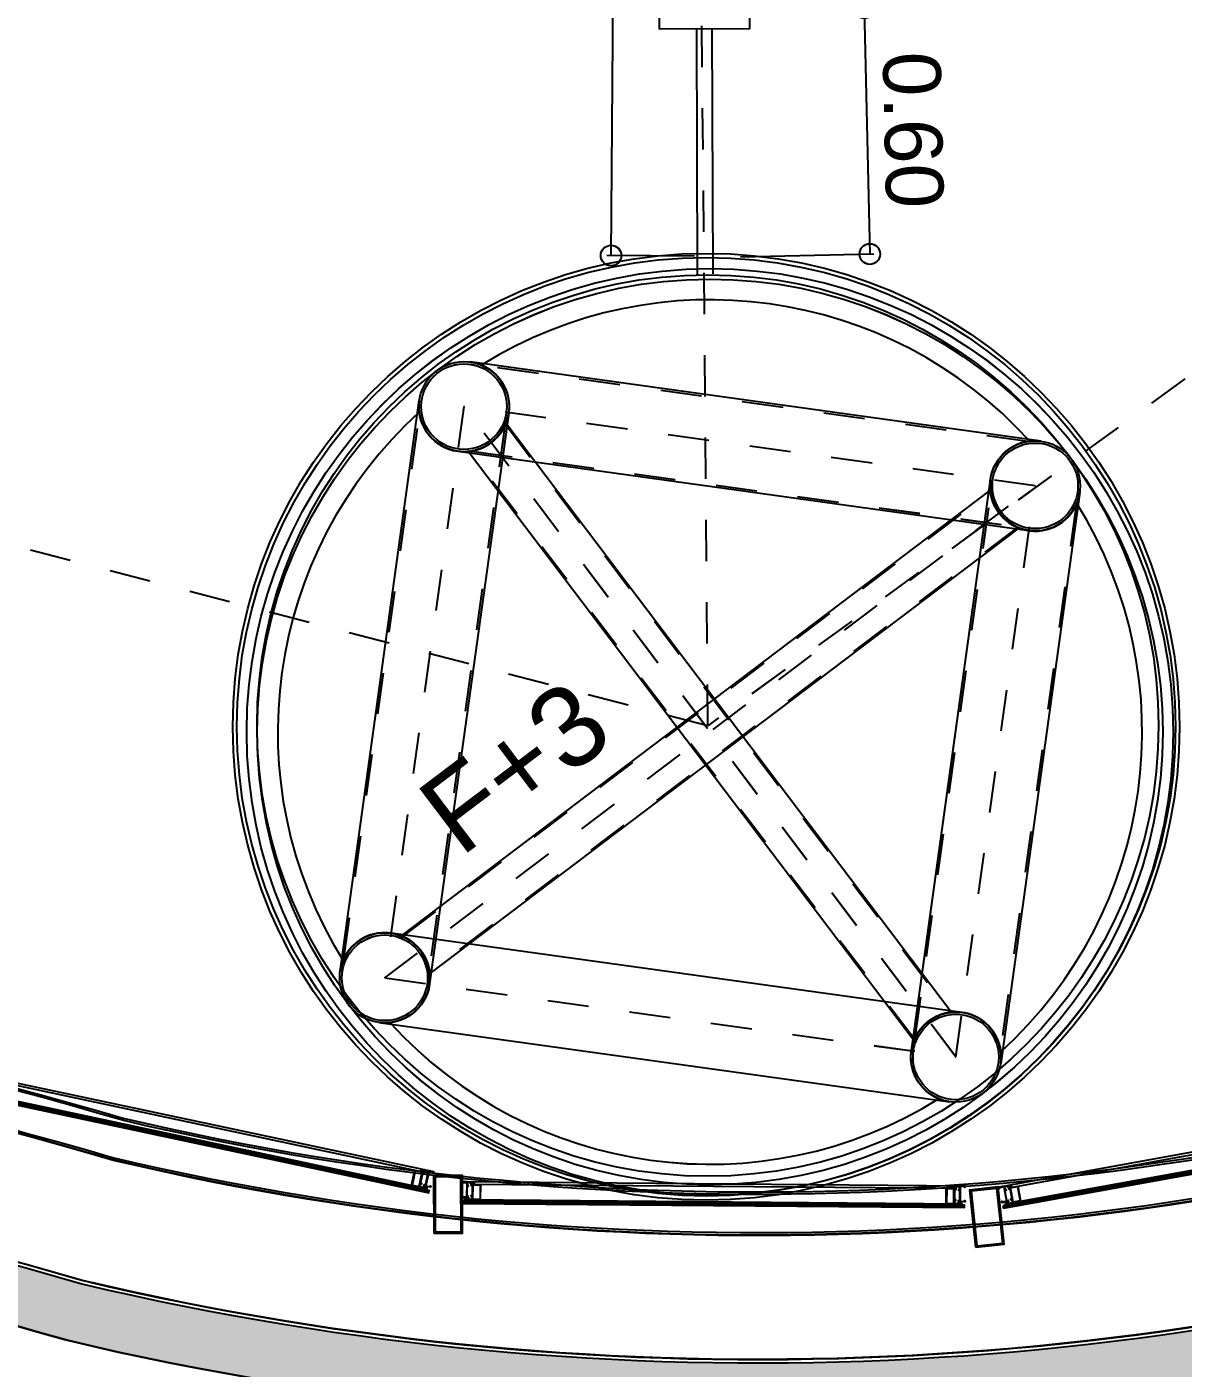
# Model space of a CAD drawing. Header units: millimetres. Extents: x 836200 to 838100, y 1173100 to 1174502.
# Drawn here: x 837877.056 to 837879.865, y 1173311.835 to 1173315.094 of the extents above; entities that cross this region are included whole.
import ezdxf

# ---------------------------------------------------------------- set-up
doc = ezdxf.new("R2010")
doc.units = ezdxf.units.MM
for name, pattern in [('CENTERX2', [101.6, 63.5, -12.7, 12.7, -12.7]), ('HIDDENX2', [19.05, 12.7, -6.35]), ('OLD-ANT-PLANTAS PROPUESTAS$0$KCIG-XR-ESTRUCTURA$0$ACAD_ISO10W100', [18, 12, -3, 0, -3])]:
    doc.linetypes.add(name, pattern=pattern)
for name, color, linetype in [('1MURO', 5, 'Continuous'), ('A-ELIPSES ESPACIOS', 5, 'Continuous'), ('INT-MUEBLES', 251, 'Continuous'), ('INT-VIDRIO', 1, 'Continuous'), ('INT_COTAS 100', 2, 'Continuous'), ('INT_REVESTIMIENTO', 1, 'Continuous'), ('KCIG-AP-DW-XR-VENTANERIA$0$A-A PERFIL ESTRUCTURAL VENTANERIA', 1, 'Continuous'), ('KCIG-AP-DW-XR-VENTANERIA$0$A-Linea-1', 1, 'Continuous'), ('OLD-ANT-PLANTAS PROPUESTAS$0$A-BORDE DE LOSA PERFIL IPE', 2, 'Continuous'), ('OLD-ANT-PLANTAS PROPUESTAS$0$A-EJES', 251, 'OLD-ANT-PLANTAS PROPUESTAS$0$KCIG-XR-ESTRUCTURA$0$ACAD_ISO10W100'), ('OLD-ANT-PLANTAS PROPUESTAS$0$A-ESTRUCTURA', 5, 'Continuous'), ('OLD-ANT-PLANTAS PROPUESTAS$0$A-FONDO_253', 253, 'Continuous'), ('OLD-ANT-PLANTAS PROPUESTAS$0$A-Linea-1', 1, 'Continuous'), ('OLD-ANT-PLANTAS PROPUESTAS$0$KCIG-XR-ESTRUCTURA$0$A-TEXTO', 3, 'Continuous'), ('SIM-EJES', 8, 'CENTERX2'), ('SIM-OCULTOS', 8, 'HIDDENX2'), ('SIM-TUBO 4x4mm', 122, 'Continuous'), ('SIM-TUBO 8x5.5', 212, 'Continuous')]:
    doc.layers.add(name, color=color, linetype=linetype)
doc.styles.add('ARIAL', font='arial.ttf')
doc.styles.add('OLD-ANT-PLANTAS PROPUESTAS$0$KCIG-XR-ESTRUCTURA$0$2-75', font='arial.ttf', dxfattribs={"height": 0.195})
doc.dimstyles.new('Cotas100', dxfattribs={"dimtxt": 0.14, "dimasz": 0.1, "dimexe": 0.01, "dimexo": 0.01, "dimgap": 0.04, "dimtad": 1, "dimzin": 1, "dimdsep": 46, "dimtxsty": 'ARIAL', "dimblk": 'SMALL', "dimcen": 0.3, "dimclrd": 2, "dimclre": 2, "dimclrt": 1, "dimazin": 2, "dimtfac": 1, "dimtofl": 0, "dimtmove": 0, "dimatfit": 3, "dimldrblk": 'OBLIQUE', "dimfxl": 1, "dimtolj": 1, "dimlwd": -1, "dimlwe": -1, "dimarcsym": 0})
pattern_1 = [(360, (-849.822, 1688.314), (9e-16, 6.985), [5.08, -1.905]), (90, (-849.822, 1688.314), (-6.985, 9e-16), [5.08, -1.905])]
pattern_2 = [(360, (-849.747, 1687.621), (9e-16, 6.985), [5.08, -1.905]), (90, (-849.747, 1687.621), (-6.985, 9e-16), [5.08, -1.905])]

# ---------------------------------------------------------------- blocks, each defined once
blk = doc.blocks.new('piso 3')
at = {"layer": 'INT-VIDRIO', "color": 1}
for points in [[(675.2979, 232.8461), (675.7743, 232.4884)], [(675.3207, 232.8765), (675.797, 232.5189)]]:
    blk.add_lwpolyline(points, dxfattribs=at)
at = {"layer": 'INT_REVESTIMIENTO'}
blk.add_lwpolyline([(673.8936, 233.7881), (675.2439, 232.7742), (675.376, 232.9502), (674.0257, 233.964)], close=True, dxfattribs=at)
blk = doc.blocks.new('_Small')
at = {"color": 0, "linetype": 'ByBlock', "lineweight": -2}
blk.add_circle((0, 0), 0.25, dxfattribs=at)
blk = doc.blocks.new('*D802')
at = {"layer": 'Defpoints', "color": 0, "transparency": 16777216}
for p in [(836293.7758, 1173527.6006), (836294.1134, 1173527.0102), (836293.7894, 1173527.0029)]:
    blk.add_point(p, dxfattribs=at)
at = {"layer": 'INT_COTAS 100', "color": 2, "transparency": 16777216}
for p, q in [((836293.7858, 1173527.6008), (836294.1098, 1173527.6082)), ((836294.0998, 1173527.6079), (836294.1134, 1173527.0102)), ((836293.7994, 1173527.0031), (836294.1234, 1173527.0104))]:
    blk.add_line(p, q, dxfattribs=at)
at = {"layer": 'INT_COTAS 100', "color": 2, "transparency": 16777216, "xscale": 0.1, "yscale": 0.1, "zscale": 0.1}
for p, rotation in [((836294.0998, 1173527.6079), 91.29935154885966), ((836294.1134, 1173527.0102), 271.2993515488596)]:
    blk.add_blockref('_Small', p, dxfattribs=dict(at, rotation=rotation))
at = {"layer": 'INT_COTAS 100', "color": 1, "transparency": 16777216, "insert": (836294.2181, 1173527.3116), "char_height": 0.14, "attachment_point": 5, "rotation": 271.2994, "style": 'ARIAL'}
blk.add_mtext('\\A1;0.60', dxfattribs=at)
blk = doc.blocks.new('_Oblique')
at = {"color": 0, "linetype": 'ByBlock', "lineweight": -2}
blk.add_line((-0.5, -0.5), (0.5, 0.5), dxfattribs=at)
blk = doc.blocks.new('*D805')
at = {"layer": 'Defpoints', "color": 0, "transparency": 16777216}
for p in [(836293.5075, 1173529.7886), (836293.7204, 1173529.7868, 0), (836293.6977, 1173527.0048)]:
    blk.add_point(p, dxfattribs=at)
at = {"layer": 'INT_COTAS 100', "color": 2, "transparency": 16777216}
for p, q in [((836293.4848, 1173527.0065), (836293.5075, 1173529.7886)), ((836293.7104, 1173529.7869), (836293.4975, 1173529.7887)), ((836293.6877, 1173527.0049), (836293.4748, 1173527.0066))]:
    blk.add_line(p, q, dxfattribs=at)
at = {"layer": 'INT_COTAS 100', "color": 2, "transparency": 16777216, "xscale": 0.1, "yscale": 0.1, "zscale": 0.1}
for p, rotation in [((836293.5075, 1173529.7886), 89.53356937830408), ((836293.4848, 1173527.0065), 269.5335693783041)]:
    blk.add_blockref('_Small', p, dxfattribs=dict(at, rotation=rotation))
at = {"layer": 'INT_COTAS 100', "color": 1, "transparency": 16777216, "insert": (836293.3847, 1173528.3985), "char_height": 0.14, "attachment_point": 5, "rotation": 89.5336, "style": 'ARIAL'}
blk.add_mtext('\\A1;2.78', dxfattribs=at)
blk = doc.blocks.new('KCIG-AP-DW-XR-VENTANERIA$0$A-VENT MOD VIDRIO 011')
h = blk.add_hatch()
h.set_pattern_fill('ANGLE', color=255, angle=-37.1016)
h.set_pattern_definition(pattern_1)
edge = h.paths.add_edge_path()
edge.add_line((0.0122, -0.01), (0.0119, -0.0103))
edge.add_line((0.0119, -0.0103), (0.0119, -0.0277))
edge.add_line((0.0119, -0.0277), (0.0122, -0.028))
edge.add_line((0.0122, -0.028), (0.0119, -0.0283))
edge.add_line((0.0119, -0.0283), (0.0119, -0.0369))
edge.add_line((0.0119, -0.0369), (0.001, -0.0369))
edge.add_line((0.001, -0.0369), (0.001, -0.035))
edge.add_line((0.001, -0.035), (0, -0.0357))
edge.add_line((0, -0.0357), (0, -0.0375))
edge.add_arc((0.0005, -0.0375), 0.0005, 180, 270)
edge.add_line((0.0005, -0.038), (0.015, -0.038))
edge.add_arc((0.015, -0.037), 0.001, 270, 360)
edge.add_line((0.016, -0.037), (0.016, -0.0347))
edge.add_line((0.016, -0.0347), (0.015, -0.0353))
edge.add_line((0.015, -0.0353), (0.015, -0.037))
edge.add_line((0.015, -0.037), (0.013, -0.037))
edge.add_line((0.013, -0.037), (0.013, -0.0085))
edge.add_line((0.013, -0.0085), (0.0148, -0.0085))
edge.add_line((0.0148, -0.0085), (0.0148, -0.0103))
edge.add_arc((0.0152, -0.0103), 0.0004, 180, 270)
edge.add_line((0.0152, -0.0107), (0.0154, -0.0107))
edge.add_arc((0.0154, -0.0103), 0.0004, 270, 360)
edge.add_line((0.0158, -0.0103), (0.0158, -0.0085))
edge.add_arc((0.0148, -0.0085), 0.001, 360, 450)
edge.add_line((0.0148, -0.0075), (0.013, -0.0075))
edge.add_line((0.013, -0.0075), (0.013, -0.0011))
edge.add_line((0.013, -0.0011), (0.0225, -0.0011))
edge.add_line((0.0225, -0.0011), (0.0225, -0.0025))
edge.add_arc((0.0235, -0.0025), 0.001, 180, 270)
edge.add_line((0.0235, -0.0035), (0.0251, -0.0035))
edge.add_line((0.0251, -0.0035), (0.0251, -0.0025))
edge.add_line((0.0251, -0.0025), (0.0235, -0.0025))
edge.add_line((0.0235, -0.0025), (0.0235, -0.0011))
edge.add_line((0.0235, -0.0011), (0.0298, -0.0011))
edge.add_line((0.0298, -0.0011), (0.0298, -0.0025))
edge.add_line((0.0298, -0.0025), (0.0281, -0.0025))
edge.add_line((0.0281, -0.0025), (0.0281, -0.0035))
edge.add_line((0.0281, -0.0035), (0.0298, -0.0035))
edge.add_arc((0.0298, -0.0025), 0.001, 270, 360)
edge.add_line((0.0308, -0.0025), (0.0308, -0.001))
edge.add_arc((0.0298, -0.001), 0.001, 0, 90)
edge.add_line((0.0298, 0), (0.0133, 0))
edge.add_line((0.0133, 0), (0.013, -0.0003))
edge.add_line((0.013, -0.0003), (0.0127, 0))
edge.add_line((0.0127, 0), (0.0005, 0))
edge.add_arc((0.0005, -0.0005), 0.0005, 90, 180)
edge.add_line((0, -0.0005), (0, -0.0023))
edge.add_line((0, -0.0023), (0.001, -0.003))
edge.add_line((0.001, -0.003), (0.001, -0.0011))
edge.add_line((0.001, -0.0011), (0.0119, -0.0011))
edge.add_line((0.0119, -0.0011), (0.0119, -0.0097))
edge.add_line((0.0119, -0.0097), (0.0122, -0.01))
h = blk.add_hatch()
h.set_pattern_fill('ANGLE', color=255, angle=-37.1016)
h.set_pattern_definition(pattern_1)
edge = h.paths.add_edge_path()
edge.add_line((1.2106, -0.01), (1.2109, -0.0103))
edge.add_line((1.2109, -0.0103), (1.2109, -0.0277))
edge.add_line((1.2109, -0.0277), (1.2106, -0.028))
edge.add_line((1.2106, -0.028), (1.2109, -0.0283))
edge.add_line((1.2109, -0.0283), (1.2109, -0.0369))
edge.add_line((1.2109, -0.0369), (1.2218, -0.0369))
edge.add_line((1.2218, -0.0369), (1.2218, -0.035))
edge.add_line((1.2218, -0.035), (1.2229, -0.0357))
edge.add_line((1.2229, -0.0357), (1.2229, -0.0375))
edge.add_arc((1.2224, -0.0375), 0.0005, 270, 360, ccw=False)
edge.add_line((1.2224, -0.038), (1.2079, -0.038))
edge.add_arc((1.2079, -0.037), 0.001, 180, 270, ccw=False)
edge.add_line((1.2069, -0.037), (1.2069, -0.0347))
edge.add_line((1.2069, -0.0347), (1.2079, -0.0353))
edge.add_line((1.2079, -0.0353), (1.2079, -0.037))
edge.add_line((1.2079, -0.037), (1.2099, -0.037))
edge.add_line((1.2099, -0.037), (1.2099, -0.0085))
edge.add_line((1.2099, -0.0085), (1.2081, -0.0085))
edge.add_line((1.2081, -0.0085), (1.2081, -0.0103))
edge.add_arc((1.2077, -0.0103), 0.0004, -90, 0, ccw=False)
edge.add_line((1.2077, -0.0107), (1.2075, -0.0107))
edge.add_arc((1.2075, -0.0103), 0.0004, 180, 270, ccw=False)
edge.add_line((1.2071, -0.0103), (1.2071, -0.0085))
edge.add_arc((1.2081, -0.0085), 0.001, 90, 180, ccw=False)
edge.add_line((1.2081, -0.0075), (1.2099, -0.0075))
edge.add_line((1.2099, -0.0075), (1.2099, -0.0011))
edge.add_line((1.2099, -0.0011), (1.2004, -0.0011))
edge.add_line((1.2004, -0.0011), (1.2004, -0.0025))
edge.add_arc((1.1994, -0.0025), 0.001, 270, 360, ccw=False)
edge.add_line((1.1994, -0.0035), (1.1977, -0.0035))
edge.add_line((1.1977, -0.0035), (1.1977, -0.0025))
edge.add_line((1.1977, -0.0025), (1.1994, -0.0025))
edge.add_line((1.1994, -0.0025), (1.1994, -0.0011))
edge.add_line((1.1994, -0.0011), (1.1931, -0.0011))
edge.add_line((1.1931, -0.0011), (1.1931, -0.0025))
edge.add_line((1.1931, -0.0025), (1.1947, -0.0025))
edge.add_line((1.1947, -0.0025), (1.1947, -0.0035))
edge.add_line((1.1947, -0.0035), (1.1931, -0.0035))
edge.add_arc((1.1931, -0.0025), 0.001, 180, 270, ccw=False)
edge.add_line((1.1921, -0.0025), (1.1921, -0.001))
edge.add_arc((1.1931, -0.001), 0.001, 90, 180, ccw=False)
edge.add_line((1.1931, 0), (1.2096, 0))
edge.add_line((1.2096, 0), (1.2099, -0.0003))
edge.add_line((1.2099, -0.0003), (1.2102, 0))
edge.add_line((1.2102, 0), (1.2224, 0))
edge.add_arc((1.2224, -0.0005), 0.0005, 0, 90, ccw=False)
edge.add_line((1.2229, -0.0005), (1.2229, -0.0023))
edge.add_line((1.2229, -0.0023), (1.2218, -0.003))
edge.add_line((1.2218, -0.003), (1.2218, -0.0011))
edge.add_line((1.2218, -0.0011), (1.2109, -0.0011))
edge.add_line((1.2109, -0.0011), (1.2109, -0.0097))
edge.add_line((1.2109, -0.0097), (1.2106, -0.01))
h = blk.add_hatch()
h.set_pattern_fill('ANGLE', color=255, angle=-37.1016)
h.set_pattern_definition(pattern_1)
h.paths.add_polyline_path([(0.008, -0.0434), (0.027, -0.0434), (0.027, -0.0461), (0.008, -0.0461)])
edge = h.paths.add_edge_path()
edge.add_line((0.0145, -0.0414), (0.0145, -0.0421))
edge.add_line((0.0145, -0.0421), (0.0105, -0.0421))
edge.add_line((0.0105, -0.0421), (0.0105, -0.0414))
edge.add_line((0.0105, -0.0414), (0.0108, -0.0414))
edge.add_arc((0.0106, -0.0406), 0.000773, 288.4465, 410.8489)
edge.add_arc((0.0074, -0.0437), 0.00517, 44.735, 81.8415)
edge.add_arc((0.0082, -0.0383), 0.000248, 90, 256.2569, ccw=False)
edge.add_arc((0.0089, -0.0439), 0.00591, 51.8359, 96.6051, ccw=False)
edge.add_arc((0.0162, -0.0439), 0.00591, 83.3948, 128.1641, ccw=False)
edge.add_arc((0.0168, -0.0383), 0.000248, -76.2568, 90, ccw=False)
edge.add_arc((0.0176, -0.0437), 0.00519, 98.2241, 135.1993)
edge.add_arc((0.0144, -0.0406), 0.000769, 128.6335, 252.0712)
edge.add_line((0.0142, -0.0414), (0.0145, -0.0414))
edge.add_line((0.0145, -0.0414), (0.0142, -0.0414))
edge.add_line((0.0142, -0.0414), (0.0145, -0.0414))
edge = h.paths.add_edge_path()
edge.add_line((0.0246, -0.0018), (0.0246, -0.0011))
edge.add_line((0.0246, -0.0011), (0.0287, -0.0011))
edge.add_line((0.0287, -0.0011), (0.0287, -0.0018))
edge.add_line((0.0287, -0.0018), (0.0283, -0.0018))
edge.add_arc((0.0286, -0.0025), 0.000773, 108.4465, 230.8489)
edge.add_arc((0.0318, 0.0005), 0.00517, 224.735, 261.8415)
edge.add_arc((0.031, -0.0048), 0.000248, -90, 76.2568, ccw=False)
edge.add_arc((0.0303, 0.0008), 0.00591, 231.8359, 276.6052, ccw=False)
edge.add_arc((0.023, 0.0008), 0.00591, 263.3948, 308.1641, ccw=False)
edge.add_arc((0.0223, -0.0048), 0.000248, 103.7432, 270, ccw=False)
edge.add_arc((0.0215, 0.0005), 0.00519, 278.2241, 315.1993)
edge.add_arc((0.0247, -0.0025), 0.000769, 308.6335, 432.0712)
edge.add_line((0.025, -0.0018), (0.0246, -0.0018))
edge.add_line((0.0246, -0.0018), (0.025, -0.0018))
edge.add_line((0.025, -0.0018), (0.0246, -0.0018))
h = blk.add_hatch()
h.set_pattern_fill('ANGLE', color=255, angle=-37.1016)
h.set_pattern_definition(pattern_1)
edge = h.paths.add_edge_path()
edge.add_line((1.1998, -0.0054), (1.1998, -0.0087))
edge.add_line((1.1998, -0.0087), (1.1984, -0.0078))
edge.add_line((1.1984, -0.0078), (1.1984, -0.0067))
edge.add_line((1.1984, -0.0067), (1.1968, -0.0067))
edge.add_line((1.1968, -0.0067), (1.1968, -0.0349))
edge.add_line((1.1968, -0.0349), (1.1986, -0.0349))
edge.add_line((1.1986, -0.0349), (1.1986, -0.0331))
edge.add_arc((1.199, -0.0331), 0.0004, 90, 180, ccw=False)
edge.add_line((1.199, -0.0327), (1.1994, -0.0327))
edge.add_arc((1.1994, -0.0331), 0.0004, 0, 90, ccw=False)
edge.add_line((1.1998, -0.0331), (1.1998, -0.0354))
edge.add_arc((1.199, -0.0354), 0.0008, 270, 360, ccw=False)
edge.add_line((1.199, -0.0362), (1.1968, -0.0362))
edge.add_line((1.1968, -0.0362), (1.1968, -0.0421))
edge.add_line((1.1968, -0.0421), (1.2059, -0.0421))
edge.add_line((1.2059, -0.0421), (1.2071, -0.0402))
edge.add_line((1.2071, -0.0402), (1.2085, -0.0402))
edge.add_line((1.2085, -0.0402), (1.2073, -0.0421))
edge.add_line((1.2073, -0.0421), (1.2134, -0.0421))
edge.add_line((1.2134, -0.0421), (1.2121, -0.0402))
edge.add_line((1.2121, -0.0402), (1.2136, -0.0402))
edge.add_line((1.2136, -0.0402), (1.2148, -0.0421))
edge.add_line((1.2148, -0.0421), (1.2148, -0.0434))
edge.add_line((1.2148, -0.0434), (0.008, -0.0434))
edge.add_line((0.008, -0.0434), (0.008, -0.0421))
edge.add_line((0.008, -0.0421), (0.0093, -0.0402))
edge.add_line((0.0093, -0.0402), (0.0107, -0.0402))
edge.add_line((0.0107, -0.0402), (0.0095, -0.0421))
edge.add_line((0.0095, -0.0421), (0.0156, -0.0421))
edge.add_line((0.0156, -0.0421), (0.0143, -0.0402))
edge.add_line((0.0143, -0.0402), (0.0157, -0.0402))
edge.add_line((0.0157, -0.0402), (0.017, -0.0421))
edge.add_line((0.017, -0.0421), (0.026, -0.0421))
edge.add_line((0.026, -0.0421), (0.026, -0.0362))
edge.add_line((0.026, -0.0362), (0.0238, -0.0362))
edge.add_arc((0.0238, -0.0354), 0.0008, 180, 270, ccw=False)
edge.add_line((0.023, -0.0354), (0.023, -0.0331))
edge.add_arc((0.0234, -0.0331), 0.0004, 90, 180, ccw=False)
edge.add_line((0.0234, -0.0327), (0.0238, -0.0327))
edge.add_arc((0.0238, -0.0331), 0.0004, 0, 90, ccw=False)
edge.add_line((0.0242, -0.0331), (0.0242, -0.0349))
edge.add_line((0.0242, -0.0349), (0.026, -0.0349))
edge.add_line((0.026, -0.0349), (0.026, -0.0067))
edge.add_line((0.026, -0.0067), (0.0244, -0.0067))
edge.add_line((0.0244, -0.0067), (0.0244, -0.0078))
edge.add_line((0.0244, -0.0078), (0.023, -0.0087))
edge.add_line((0.023, -0.0087), (0.023, -0.0054))
edge.add_line((0.023, -0.0054), (1.1998, -0.0054))
h = blk.add_hatch()
h.set_pattern_fill('ANGLE', color=255, angle=-37.1016)
h.set_pattern_definition(pattern_1)
h.paths.add_polyline_path([(1.2148, -0.0434), (1.1958, -0.0434), (1.1958, -0.0461), (1.2148, -0.0461)])
edge = h.paths.add_edge_path()
edge.add_line((1.2083, -0.0414), (1.2083, -0.0421))
edge.add_line((1.2083, -0.0421), (1.2124, -0.0421))
edge.add_line((1.2124, -0.0421), (1.2124, -0.0414))
edge.add_line((1.2124, -0.0414), (1.212, -0.0414))
edge.add_arc((1.2123, -0.0406), 0.000773, 129.1511, 251.5535, ccw=False)
edge.add_arc((1.2155, -0.0437), 0.00517, 98.1585, 135.265, ccw=False)
edge.add_arc((1.2147, -0.0383), 0.000248, 283.7431, 449.9999)
edge.add_arc((1.214, -0.0439), 0.00591, 83.3948, 128.1641)
edge.add_arc((1.2067, -0.0439), 0.00591, 51.8359, 96.6051)
edge.add_arc((1.206, -0.0383), 0.000248, 90, 256.2569)
edge.add_arc((1.2052, -0.0437), 0.00519, 44.8007, 81.7759, ccw=False)
edge.add_arc((1.2084, -0.0406), 0.000769, -72.0712, 51.3666, ccw=False)
edge.add_line((1.2087, -0.0414), (1.2083, -0.0414))
edge.add_line((1.2083, -0.0414), (1.2087, -0.0414))
edge.add_line((1.2087, -0.0414), (1.2083, -0.0414))
edge = h.paths.add_edge_path()
edge.add_line((1.1982, -0.0018), (1.1982, -0.0011))
edge.add_line((1.1982, -0.0011), (1.1942, -0.0011))
edge.add_line((1.1942, -0.0011), (1.1942, -0.0018))
edge.add_line((1.1942, -0.0018), (1.1945, -0.0018))
edge.add_arc((1.1943, -0.0025), 0.000773, -50.8489, 71.5536, ccw=False)
edge.add_arc((1.1911, 0.0005), 0.00517, 278.1585, 315.265, ccw=False)
edge.add_arc((1.1919, -0.0048), 0.000248, 103.7432, 270)
edge.add_arc((1.1926, 0.0008), 0.00591, 263.3949, 308.1641)
edge.add_arc((1.1999, 0.0008), 0.00591, 231.8359, 276.6051)
edge.add_arc((1.2005, -0.0048), 0.000248, 270, 436.2568)
edge.add_arc((1.2013, 0.0005), 0.00519, 224.8007, 261.7759, ccw=False)
edge.add_arc((1.1981, -0.0025), 0.000769, 107.9288, 231.3666, ccw=False)
edge.add_line((1.1979, -0.0018), (1.1982, -0.0018))
edge.add_line((1.1982, -0.0018), (1.1979, -0.0018))
edge.add_line((1.1979, -0.0018), (1.1982, -0.0018))
h = blk.add_hatch()
h.set_pattern_fill('ANSI31', color=251, scale=0.001, angle=-37.1016)
h.set_pattern_definition([(45, (-849.8819873, 1687.5950843), (-0.0022450640303, 0.0022450640303), [])])
h.paths.add_polyline_path([(0.0014, -0.0461), (0.0014, -0.0521), (1.2214, -0.0521), (1.2214, -0.0461)])
at = {"color": 2}
for points in [[(0.0122, -0.01), (0.0119, -0.0103), (0.0119, -0.0277), (0.0122, -0.028), (0.0119, -0.0283), (0.0119, -0.0369), (0.001, -0.0369), (0.001, -0.035), (0, -0.0357), (0, -0.0375, 0.414214), (0.0005, -0.038), (0.015, -0.038, 0.414214), (0.016, -0.037), (0.016, -0.0347), (0.015, -0.0353), (0.015, -0.037), (0.013, -0.037), (0.013, -0.0085), (0.0148, -0.0085), (0.0148, -0.0103, 0.414214), (0.0152, -0.0107), (0.0154, -0.0107, 0.414214), (0.0158, -0.0103), (0.0158, -0.0085, 0.414214), (0.0148, -0.0075), (0.013, -0.0075), (0.013, -0.0011), (0.0225, -0.0011), (0.0225, -0.0025, 0.414214), (0.0235, -0.0035), (0.0251, -0.0035), (0.0251, -0.0025), (0.0235, -0.0025), (0.0235, -0.0011), (0.0298, -0.0011), (0.0298, -0.0025), (0.0281, -0.0025), (0.0281, -0.0035), (0.0298, -0.0035, 0.414214), (0.0308, -0.0025), (0.0308, -0.001, 0.414214), (0.0298, 0), (0.0133, 0), (0.013, -0.0003), (0.0127, 0), (0.0005, 0, 0.414214), (0, -0.0005), (0, -0.0023), (0.001, -0.003), (0.001, -0.0011), (0.0119, -0.0011), (0.0119, -0.0097)], [(1.2106, -0.01), (1.2109, -0.0103), (1.2109, -0.0277), (1.2106, -0.028), (1.2109, -0.0283), (1.2109, -0.0369), (1.2218, -0.0369), (1.2218, -0.035), (1.2229, -0.0357), (1.2229, -0.0375, -0.414214), (1.2224, -0.038), (1.2079, -0.038, -0.414214), (1.2069, -0.037), (1.2069, -0.0347), (1.2079, -0.0353), (1.2079, -0.037), (1.2099, -0.037), (1.2099, -0.0085), (1.2081, -0.0085), (1.2081, -0.0103, -0.414214), (1.2077, -0.0107), (1.2075, -0.0107, -0.414214), (1.2071, -0.0103), (1.2071, -0.0085, -0.414214), (1.2081, -0.0075), (1.2099, -0.0075), (1.2099, -0.0011), (1.2004, -0.0011), (1.2004, -0.0025, -0.414214), (1.1994, -0.0035), (1.1977, -0.0035), (1.1977, -0.0025), (1.1994, -0.0025), (1.1994, -0.0011), (1.1931, -0.0011), (1.1931, -0.0025), (1.1947, -0.0025), (1.1947, -0.0035), (1.1931, -0.0035, -0.414214), (1.1921, -0.0025), (1.1921, -0.001, -0.414214), (1.1931, 0), (1.2096, 0), (1.2099, -0.0003), (1.2102, 0), (1.2224, 0, -0.414214), (1.2229, -0.0005), (1.2229, -0.0023), (1.2218, -0.003), (1.2218, -0.0011), (1.2109, -0.0011), (1.2109, -0.0097)]]:
    blk.add_lwpolyline(points, format="xyb", close=True, dxfattribs=at)
blk.add_lwpolyline([(1.1998, -0.0054), (1.1998, -0.0087), (1.1984, -0.0078), (1.1984, -0.0067), (1.1968, -0.0067), (1.1968, -0.0349), (1.1986, -0.0349), (1.1986, -0.0331, -0.414213), (1.199, -0.0327), (1.1994, -0.0327, -0.414214), (1.1998, -0.0331), (1.1998, -0.0354, -0.414214), (1.199, -0.0362), (1.1968, -0.0362), (1.1968, -0.0421), (1.2059, -0.0421), (1.2071, -0.0402), (1.2085, -0.0402), (1.2073, -0.0421), (1.2134, -0.0421), (1.2121, -0.0402), (1.2136, -0.0402), (1.2148, -0.0421), (1.2148, -0.0434), (0.008, -0.0434), (0.008, -0.0421), (0.0093, -0.0402), (0.0107, -0.0402), (0.0095, -0.0421), (0.0156, -0.0421), (0.0143, -0.0402), (0.0157, -0.0402), (0.017, -0.0421), (0.026, -0.0421), (0.026, -0.0362), (0.0238, -0.0362, -0.414214), (0.023, -0.0354), (0.023, -0.0331, -0.414214), (0.0234, -0.0327), (0.0238, -0.0327, -0.414213), (0.0242, -0.0331), (0.0242, -0.0349), (0.026, -0.0349), (0.026, -0.0067), (0.0244, -0.0067), (0.0244, -0.0078), (0.023, -0.0087), (0.023, -0.0054), (1.1998, -0.0054)], format="xyb", dxfattribs=at)
at = {"color": 253}
for points in [[(0.0246, -0.0018), (0.0246, -0.0011), (0.0287, -0.0011), (0.0287, -0.0018), (0.0283, -0.0018, 0.591413), (0.0281, -0.0031, 0.163337), (0.031, -0.0046, -0.886725), (0.031, -0.0051, -0.197866), (0.0267, -0.0039, -0.197866), (0.0223, -0.0051, -0.886725), (0.0223, -0.0046, 0.162749), (0.0252, -0.0031, 0.597526), (0.025, -0.0018), (0.0246, -0.0018), (0.025, -0.0018)], [(1.1982, -0.0018), (1.1982, -0.0011), (1.1942, -0.0011), (1.1942, -0.0018), (1.1945, -0.0018, -0.591413), (1.1948, -0.0031, -0.163337), (1.1918, -0.0046, 0.886725), (1.1919, -0.0051, 0.197866), (1.1962, -0.0039, 0.197866), (1.2005, -0.0051, 0.886725), (1.2006, -0.0046, -0.162749), (1.1977, -0.0031, -0.597526), (1.1979, -0.0018), (1.1982, -0.0018), (1.1979, -0.0018)], [(0.0145, -0.0414), (0.0145, -0.0421), (0.0105, -0.0421), (0.0105, -0.0414), (0.0108, -0.0414, 0.591413), (0.0111, -0.04, 0.163337), (0.0081, -0.0386, -0.886725), (0.0082, -0.0381, -0.197866), (0.0125, -0.0393, -0.197866), (0.0168, -0.0381, -0.886725), (0.0169, -0.0386, 0.162749), (0.014, -0.04, 0.597526), (0.0142, -0.0414), (0.0145, -0.0414), (0.0142, -0.0414)], [(1.2083, -0.0414), (1.2083, -0.0421), (1.2124, -0.0421), (1.2124, -0.0414), (1.212, -0.0414, -0.591413), (1.2118, -0.04, -0.163337), (1.2147, -0.0386, 0.886725), (1.2147, -0.0381, 0.197866), (1.2103, -0.0393, 0.197866), (1.206, -0.0381, 0.886725), (1.206, -0.0386, -0.162749), (1.2089, -0.04, -0.597526), (1.2087, -0.0414), (1.2083, -0.0414), (1.2087, -0.0414)]]:
    blk.add_lwpolyline(points, format="xyb", close=True, dxfattribs=at)
at = {"color": 2}
for points in [[(0.0447, -0.0421), (0.0273, -0.0421), (0.0273, -0.0067), (0.0447, -0.0067)], [(1.1781, -0.0421), (1.1955, -0.0421), (1.1955, -0.0067), (1.1781, -0.0067)]]:
    blk.add_lwpolyline(points, close=True, dxfattribs=at)
for points in [[(0.046, -0.0434), (0.046, -0.0054)], [(1.1768, -0.0434), (1.1768, -0.0054)]]:
    blk.add_lwpolyline(points, dxfattribs=at)
at = {"color": 253}
for points in [[(0.008, -0.0434), (0.027, -0.0434), (0.027, -0.0461), (0.008, -0.0461)], [(1.2148, -0.0434), (1.1958, -0.0434), (1.1958, -0.0461), (1.2148, -0.0461)]]:
    blk.add_lwpolyline(points, close=True, dxfattribs=at)
at = {"layer": 'KCIG-AP-DW-XR-VENTANERIA$0$A-Linea-1'}
blk.add_line((1.2229, 0), (0, 0), dxfattribs=at)
blk.add_lwpolyline([(0.0014, -0.0461), (0.0014, -0.0521), (1.2214, -0.0521), (1.2214, -0.0461)], close=True, dxfattribs=at)
blk = doc.blocks.new('KCIG-AP-DW-XR-VENTANERIA$0$A-VENT PERFIL EST')
h = blk.add_hatch()
h.set_pattern_fill('ANGLE', color=255, angle=-37.1016)
h.set_pattern_definition(pattern_2)
h.paths.add_polyline_path([(-0.035, 0.14), (0.035, 0.14), (0.035, 0), (-0.035, 0)])
h = blk.add_hatch()
h.set_pattern_fill('ANGLE', color=251, angle=-37.1016)
h.set_pattern_definition(pattern_2)
h.paths.add_polyline_path([(-0.0315, 0.1365), (0.0315, 0.1365), (0.0315, 0.0035), (-0.0315, 0.0035)], flags=16)
h.paths.add_polyline_path([(-0.035, 0.14), (0.035, 0.14), (0.035, 0), (-0.035, 0)])
at = {"layer": 'KCIG-AP-DW-XR-VENTANERIA$0$A-A PERFIL ESTRUCTURAL VENTANERIA'}
for points in [[(-0.035, 0.14), (0.035, 0.14), (0.035, 0), (-0.035, 0)], [(-0.0315, 0.1365), (0.0315, 0.1365), (0.0315, 0.0035), (-0.0315, 0.0035)]]:
    blk.add_lwpolyline(points, close=True, dxfattribs=at)
blk = doc.blocks.new('KCIG-AP-DW-XR-VENTANERIA')
at = {"extrusion": (8.1595e-06, -2.14525e-06, 1), "rotation": 347.9778261063563}
blk.add_blockref('KCIG-AP-DW-XR-VENTANERIA$0$A-VENT MOD VIDRIO 011', (838764.1859, 1172139.294, 4.3294), dxfattribs=at)
at = {"extrusion": (6.30797e-07, -4.68577e-07, 1), "rotation": 10.26776956606198}
blk.add_blockref('KCIG-AP-DW-XR-VENTANERIA$0$A-VENT MOD VIDRIO 011', (838766.755, 1172139.0021, -0.0201), dxfattribs=at)
at = {"extrusion": (-6.52546e-07, -5.67163e-07, 1), "rotation": 359.5154049439873}
blk.add_blockref('KCIG-AP-DW-XR-VENTANERIA$0$A-VENT MOD VIDRIO 011', (838765.4501, 1172139.015, -1.2121), dxfattribs=at)
at = {"layer": 'KCIG-AP-DW-XR-VENTANERIA$0$A-A PERFIL ESTRUCTURAL VENTANERIA', "extrusion": (-8.65047e-06, 5.41442e-07, -1), "zscale": -1, "rotation": 179.7497189244111}
blk.add_blockref('KCIG-AP-DW-XR-VENTANERIA$0$A-VENT PERFIL EST', (-838765.4164, 1172139.0306, -6.6211), dxfattribs=at)
at = {"layer": 'KCIG-AP-DW-XR-VENTANERIA$0$A-A PERFIL ESTRUCTURAL VENTANERIA', "extrusion": (-8.98254e-06, -1.61123e-07, -1), "zscale": -1, "rotation": 173.9879720595409}
blk.add_blockref('KCIG-AP-DW-XR-VENTANERIA$0$A-VENT PERFIL EST', (-838766.7183, 1172138.999, -7.7231), dxfattribs=at)
blk = doc.blocks.new('COL_ESTRUC')
at = {"layer": 'SIM-EJES'}
for p, q in [((0, -990.3), (0, 990.6)), ((-990.7, -0.1), (990.5, 0.1))]:
    blk.add_line(p, q, dxfattribs=at)
blk.add_lwpolyline([(-990.7, -0.1), (0, -990.3), (990.5, 0.1), (0, 990.6)], close=True, dxfattribs=at)
at = {"layer": 'SIM-OCULTOS'}
for points in [[(-1041.2, 97.2), (-97.1, 1041.4, 0.732076), (50.8, 893.5), (-893.4, -50.7, 0.73236)], [(1041.2, 97.2), (97.1, 1041.4, -0.732076), (-50.8, 893.5), (893.4, -50.7, -0.73236)], [(54.2, 895.7), (54.2, -895.1, 0.253182), (-54.2, -895.1), (-54.2, 895.7, 0.258641)], [(896.1, -54.5), (-894.7, -54.5, 0.253182), (-894.7, 53.8), (896.1, 53.8, 0.258641)], [(1041.2, -97.5), (97.1, -1041.6, 0.732076), (-50.8, -893.8), (893.4, 50.4, 0.73236)]]:
    blk.add_lwpolyline(points, format="xyb", close=True, dxfattribs=at)
at = {"layer": 'SIM-TUBO 4x4mm'}
for points in [[(57.2, 897.5), (57.2, -896.9, 0.272886), (-57.2, -896.9), (-57.2, 897.5, 0.277576)], [(897.8, -57.5), (-896.5, -57.5, 0.272886), (-896.5, 56.8), (897.8, 56.8, 0.277576)]]:
    blk.add_lwpolyline(points, format="xyb", close=True, dxfattribs=at)
at = {"layer": 'SIM-TUBO 8x5.5'}
for points in [[(-1067.9, 77.6), (-77.5, 1068, 1), (77.5, 913.1), (-913, -77.3, 1)], [(1067.9, 77.6), (77.5, 1068, -1), (-77.5, 913.1), (913, -77.3, -1)], [(-1067.9, -77.9), (-77.5, -1068.3, -1), (77.5, -913.4), (-913, 77.1, -1)], [(1067.9, -77.9), (77.5, -1068.3, 1), (-77.5, -913.4), (913, 77.1, 1)]]:
    blk.add_lwpolyline(points, format="xyb", close=True, dxfattribs=at)
for centre, radius in [((0, 990.6), 109.5), ((0, 990.6), 104), ((-990.5, 0.1), 109.5), ((-990.5, 0.1), 104), ((990.5, 0.1), 109.5), ((990.5, 0.1), 104), ((0, -990.3), 109.5), ((0, -990.3), 104)]:
    blk.add_circle(centre, radius, dxfattribs=at)
blk = doc.blocks.new('OLD-ANT-PLANTAS PROPUESTAS$0$EST CUB')
at = {"layer": '1MURO'}
for radius in [1.1254, 1.1]:
    blk.add_circle((2052.6087, -1947.77), radius, dxfattribs=at)
for start, end in [(95.1688, 174.8216), (5.1874, 84.8158), (185.1784, 264.8312), (275.1842, 354.8126)]:
    blk.add_arc((2052.6086, -1947.7702), 1.05, start, end, dxfattribs=at)
at = {"layer": 'OLD-ANT-PLANTAS PROPUESTAS$0$A-EJES', "ltscale": 0.001}
for points in [[(2052.6135, -1947.7549), (2045.023, -1938.1668)], [(2052.6135, -1947.7549), (2059.2315, -1938.8523)], [(2059.23, -1938.8543), (2062.0444, -1947.9332), (2052.6135, -1947.7549)]]:
    blk.add_lwpolyline(points, dxfattribs=at)
at = {"xscale": 0.001000002783963958, "yscale": 0.001000002783963958, "zscale": 0.001000002783963958}
blk.add_blockref('COL_ESTRUC', (2052.6088, -1947.7699), dxfattribs=at)
at = {"layer": 'OLD-ANT-PLANTAS PROPUESTAS$0$KCIG-XR-ESTRUCTURA$0$A-TEXTO', "ltscale": 0.1, "insert": (2051.9404, -1947.4538), "char_height": 0.195, "width": 4.471554, "attachment_point": 1, "rotation": 360, "style": 'OLD-ANT-PLANTAS PROPUESTAS$0$KCIG-XR-ESTRUCTURA$0$2-75'}
blk.add_mtext('F+3', dxfattribs=at)
blk = doc.blocks.new('cotas nivel 3')
at = {"layer": 'INT_COTAS 100'}
dim = blk.add_aligned_dim(p1=(836293.6977, 1173527.0048), p2=(836293.7204, 1173529.7868, 0), distance=0.2129, dimstyle='Cotas100', override={"dimtmove": 1}, dxfattribs=at)
dim.commit()
dim.dimension.update_dxf_attribs({"geometry": '*D805', "text_midpoint": (836293.3847, 1173528.3985)})
dim = blk.add_linear_dim(base=(836294.1134, 1173527.0102), p1=(836293.7758, 1173527.6006), p2=(836293.7894, 1173527.0029), angle=271.2994, dimstyle='Cotas100', override={"dimtmove": 1}, dxfattribs=at)
dim.commit()
dim.dimension.update_dxf_attribs({"geometry": '*D802', "text_midpoint": (836294.1066, 1173527.3091), "dimtype": 129})

msp = doc.modelspace()

# ---------------------------------------------------------------- hatches: boundary and pattern name
at = {"layer": 'OLD-ANT-PLANTAS PROPUESTAS$0$A-FONDO_253'}
h = msp.add_hatch(color=256, dxfattribs=at)
h.dxf.hatch_style = 1
edge = h.paths.add_edge_path(flags=16)
edge.add_arc((837874.2897, 1173292.5351), 20.4194, 105.86267, 165.77179, ccw=False)
edge.add_arc((837872.6985, 1173296.5665), 16.1123, 73.81493, 104.33815, ccw=False)
edge.add_arc((837878.8314, 1173318.9683), 7.1199, 256.66849, 445.63976)
edge.add_arc((837881.8446, 1173340.7756), 14.9143, 208.63667, 260.45975, ccw=False)
edge.add_line((837868.7547, 1173333.6279), (837868.0888, 1173334.765))
edge.add_arc((837865.9815, 1173333.3128), 2.5592, 34.5694, 85.6559)
edge.add_arc((837865.5923, 1173321.9311), 13.9458, 87.60424, 188.24951)
edge.add_arc((837840.8036, 1173317.2307), 11.3141, 9.237, 13.80337, ccw=False)
edge.add_arc((837840.9158, 1173316.8891), 11.2637, -31.29137, 11.04387, ccw=False)
edge.add_arc((837835.0397, 1173321.7263), 18.8285, 289.60043, 325.41575, ccw=False)
edge.add_arc((837843.8233, 1173295.5862), 8.7574, 106.36478, 188.92622)
edge.add_arc((837841.5155, 1173295.3428), 6.4409, 189.97285, 207.57469)
edge.add_arc((837842.3472, 1173295.9977), 7.4838, 209.07161, 264.02813)
edge.add_arc((837843.056, 1173309.2746), 20.7734, 265.89403, 274.82198)
edge.add_arc((837842.7827, 1173301.1029), 12.6899, 279.15706, 322.6766)
edge.add_arc((837846.8103, 1173297.9117), 7.5528, 323.40253, 343.54709)
edge.add_arc((837839.5939, 1173300.0751), 15.0865, 343.42967, 348.40746)
edge.add_arc((837874.4688, 1173292.4307), 20.6188, 165.61295, 167.07257, ccw=False)
edge = h.paths.add_edge_path()
edge.add_arc((837874.2897, 1173292.5351), 20.2777, 105.868, 165.77235, ccw=False)
edge.add_arc((837872.6985, 1173296.5665), 15.9706, 73.80236, 104.33139, ccw=False)
edge.add_arc((837878.8314, 1173318.9683), 7.2616, 256.64044, 445.58881)
edge.add_arc((837881.8446, 1173340.7756), 14.7726, 208.55885, 260.43507, ccw=False)
edge.add_line((837868.8695, 1173333.7134), (837868.17, 1173334.8932))
edge.add_arc((837866.0249, 1173333.4134), 2.606, 34.6001, 86.5478)
edge.add_arc((837865.5983, 1173321.9333), 14.0935, 87.62704, 188.29167)
edge.add_arc((837840.8036, 1173317.2307), 11.1724, 9.22554, 13.82715, ccw=False)
edge.add_arc((837840.9158, 1173316.8891), 11.1219, -31.27041, 11.05538, ccw=False)
edge.add_arc((837835.0397, 1173321.7263), 18.6868, 289.61263, 325.40325, ccw=False)
edge.add_arc((837843.8233, 1173295.5862), 8.8991, 106.3907, 188.93455)
edge.add_arc((837841.5155, 1173295.3428), 6.5826, 189.96157, 207.59082)
edge.add_arc((837842.3472, 1173295.9977), 7.6255, 209.05772, 264.04552)
edge.add_arc((837843.056, 1173309.2746), 20.9151, 265.88773, 274.83666)
edge.add_arc((837842.7827, 1173301.1029), 12.8316, 279.13309, 322.6806)
edge.add_arc((837846.8103, 1173297.9117), 7.6945, 323.39583, 343.54601)
edge.add_arc((837839.5939, 1173300.0751), 15.2282, 343.43022, 348.40122)
edge.add_arc((837874.4688, 1173292.4307), 20.4771, 165.6124, 167.06797, ccw=False)
h = msp.add_hatch(color=256, dxfattribs=at)
h.dxf.hatch_style = 1
edge = h.paths.add_edge_path(flags=16)
edge.add_arc((837874.2897, 1173292.5351), 20.4194, 105.86267, 165.77179, ccw=False)
edge.add_arc((837872.6985, 1173296.5665), 16.1123, 73.81493, 104.33815, ccw=False)
edge.add_arc((837878.8314, 1173318.9683), 7.1199, 256.66849, 445.63976)
edge.add_arc((837881.8446, 1173340.7756), 14.9143, 208.63667, 260.45975, ccw=False)
edge.add_line((837868.7547, 1173333.6279), (837868.0888, 1173334.765))
edge.add_arc((837865.9815, 1173333.3128), 2.5592, 34.5694, 85.6559)
edge.add_arc((837865.5923, 1173321.9311), 13.9458, 87.60424, 188.24951)
edge.add_arc((837840.8036, 1173317.2307), 11.3141, 9.237, 13.80337, ccw=False)
edge.add_arc((837840.9158, 1173316.8891), 11.2637, -31.29137, 11.04387, ccw=False)
edge.add_arc((837835.0397, 1173321.7263), 18.8285, 289.60043, 325.41575, ccw=False)
edge.add_arc((837843.8233, 1173295.5862), 8.7574, 106.36478, 188.92622)
edge.add_arc((837841.5155, 1173295.3428), 6.4409, 189.97285, 207.57469)
edge.add_arc((837842.3472, 1173295.9977), 7.4838, 209.07161, 264.02813)
edge.add_arc((837843.056, 1173309.2746), 20.7734, 265.89403, 274.82198)
edge.add_arc((837842.7827, 1173301.1029), 12.6899, 279.15706, 322.6766)
edge.add_arc((837846.8103, 1173297.9117), 7.5528, 323.40253, 343.54709)
edge.add_arc((837839.5939, 1173300.0751), 15.0865, 343.42967, 348.40746)
edge.add_arc((837874.4688, 1173292.4307), 20.6188, 165.61295, 167.07257, ccw=False)
edge = h.paths.add_edge_path()
edge.add_arc((837874.2897, 1173292.5351), 20.2777, 105.868, 165.77235, ccw=False)
edge.add_arc((837872.6985, 1173296.5665), 15.9706, 73.80236, 104.33139, ccw=False)
edge.add_arc((837878.8314, 1173318.9683), 7.2616, 256.64044, 445.58881)
edge.add_arc((837881.8446, 1173340.7756), 14.7726, 208.55885, 260.43507, ccw=False)
edge.add_line((837868.8695, 1173333.7134), (837868.17, 1173334.8932))
edge.add_arc((837866.0249, 1173333.4134), 2.606, 34.6001, 86.5478)
edge.add_arc((837865.5983, 1173321.9333), 14.0935, 87.62704, 188.29167)
edge.add_arc((837840.8036, 1173317.2307), 11.1724, 9.22554, 13.82715, ccw=False)
edge.add_arc((837840.9158, 1173316.8891), 11.1219, -31.27041, 11.05538, ccw=False)
edge.add_arc((837835.0397, 1173321.7263), 18.6868, 289.61263, 325.40325, ccw=False)
edge.add_arc((837843.8233, 1173295.5862), 8.8991, 106.3907, 188.93455)
edge.add_arc((837841.5155, 1173295.3428), 6.5826, 189.96157, 207.59082)
edge.add_arc((837842.3472, 1173295.9977), 7.6255, 209.05772, 264.04552)
edge.add_arc((837843.056, 1173309.2746), 20.9151, 265.88773, 274.83666)
edge.add_arc((837842.7827, 1173301.1029), 12.8316, 279.13309, 322.6806)
edge.add_arc((837846.8103, 1173297.9117), 7.6945, 323.39583, 343.54601)
edge.add_arc((837839.5939, 1173300.0751), 15.2282, 343.43022, 348.40122)
edge.add_arc((837874.4688, 1173292.4307), 20.4771, 165.6124, 167.06797, ccw=False)

# ---------------------------------------------------------------- linework, layer by layer
at = {"color": 2}
msp.add_circle((837878.7101, 1173313.3965), 1.095, dxfattribs=at)
at = {"layer": 'INT_REVESTIMIENTO'}
for radius in [1.15, 1.14]:
    msp.add_circle((837878.7062, 1173313.3935), radius, dxfattribs=at)
at = {"layer": 'OLD-ANT-PLANTAS PROPUESTAS$0$A-BORDE DE LOSA PERFIL IPE', "color": 1}
for points in [[(837854.2618, 1173295.6815, -0.33778), (837848.3144, 1173288.4244, 0.361311), (837844.1157, 1173280.4903, -0.271319), (837840.8071, 1173271.438, -0.433963), (837831.5372, 1173272.6736, -0.419383), (837833.9578, 1173286.0584, 0.7694), (837831.214, 1173293.4517, -0.253457), (837821.9722, 1173297.2456, -0.436743), (837823.4188, 1173307.4671, -0.307477), (837835.2023, 1173307.5638, 1.014458), (837846.125, 1173327.0543, -0.246615), (837839.7348, 1173343.5754, -0.427946), (837851.8612, 1173352.7472, -0.32784), (837867.6603, 1173336.6486, 0.287749), (837879.3899, 1173326.2084, -1.081305), (837877.1535, 1173311.9031, 0.134002), (837868.7453, 1173312.0401, 0.292616), (837854.2618, 1173295.6815)], [(837854.1122, 1173295.6957, -0.338541), (837848.2683, 1173288.5676, 0.361702), (837843.9685, 1173280.4615, -0.271252), (837840.7118, 1173271.5539, -0.433934), (837831.6595, 1173272.7604, -0.419413), (837834.0432, 1173285.9351, 0.769597), (837831.1988, 1173293.601, -0.253474), (837822.0885, 1173297.3404, -0.436731), (837823.5042, 1173307.3438, -0.307598), (837835.123, 1173307.4365, 1.01392), (837846.2112, 1173327.1782, -0.246382), (837839.8838, 1173343.5583, -0.427946), (837851.8372, 1173352.5991, -0.327994), (837867.5133, 1173336.6169, 0.288012), (837879.3688, 1173326.0599, -1.0821), (837877.1875, 1173312.0495, 0.133903), (837868.7062, 1173312.1849, 0.292763)]]:
    msp.add_lwpolyline(points, format="xyb", close=True, dxfattribs=at)
at = {"layer": 'OLD-ANT-PLANTAS PROPUESTAS$0$A-BORDE DE LOSA PERFIL IPE'}
for points in [[(837854.634, 1173297.5188, -0.267502), (837868.7453, 1173312.0401, -0.134002), (837877.1535, 1173311.9031, 1.081305), (837879.3899, 1173326.2084, -0.230299), (837868.8695, 1173333.7134), (837868.17, 1173334.8932, 0.230628), (837866.1818, 1173336.0146, 0.469843), (837851.6522, 1173319.9008, -0.020081), (837851.8314, 1173319.0219, -0.18681), (837850.4221, 1173311.116, -0.157448), (837841.3121, 1173304.1236, 0.376592), (837835.0321, 1173294.2041, 0.077074), (837835.6815, 1173292.294, 0.244642), (837841.5561, 1173288.4133, 0.039067), (837844.8194, 1173288.4339, 0.192332), (837852.9873, 1173293.3236, 0.088149), (837854.1897, 1173295.7323, 0.021693), (837854.5111, 1173297.0134, -0.006351), (837854.634, 1173297.5188)], [(837854.634, 1173297.5188, -0.267502), (837868.7453, 1173312.0401, -0.134002), (837877.1535, 1173311.9031, 1.081305), (837879.3899, 1173326.2084, -0.230299), (837868.8695, 1173333.7134), (837868.17, 1173334.8932, 0.230628), (837866.1818, 1173336.0146, 0.469843), (837851.6522, 1173319.9008, -0.020081), (837851.8314, 1173319.0219, -0.18681), (837850.4221, 1173311.116, -0.157448), (837841.3121, 1173304.1236, 0.376592), (837835.0321, 1173294.2041, 0.077074), (837835.6815, 1173292.294, 0.244642), (837841.5561, 1173288.4133, 0.039067), (837844.8194, 1173288.4339, 0.192332), (837852.9873, 1173293.3236, 0.088149), (837854.1897, 1173295.7323, 0.021693), (837854.5111, 1173297.0134, -0.006351), (837854.634, 1173297.5188)], [(837854.4887, 1173297.5561, -0.267523), (837868.7062, 1173312.1849, -0.133974), (837877.1918, 1173312.0482, 1.081535), (837879.3717, 1173326.0594, -0.230381), (837868.7388, 1173333.6398, -0.184494), (837868.0888, 1173334.765, 0.226674), (837866.1753, 1173335.8647, 0.469663), (837851.7994, 1173319.9303, -0.019883), (837851.9791, 1173319.0483, -0.186855), (837850.548, 1173311.0344, -0.157565), (837841.3584, 1173303.9809, 0.376685), (837835.1801, 1173294.2287, 0.076947), (837835.8135, 1173292.3652, 0.244489), (837841.5693, 1173288.5627, 0.03897), (837844.8012, 1173288.5829, 0.192198), (837852.8674, 1173293.4138, 0.088123), (837854.0459, 1173295.7749, 0.021725), (837854.3645, 1173297.0452, -0.006372), (837854.4887, 1173297.5561)], [(837854.4887, 1173297.5561, -0.267523), (837868.7062, 1173312.1849, -0.133974), (837877.1918, 1173312.0482, 1.081535), (837879.3717, 1173326.0594, -0.230381), (837868.7388, 1173333.6398, -0.184494), (837868.0888, 1173334.765, 0.226674), (837866.1753, 1173335.8647, 0.469663), (837851.7994, 1173319.9303, -0.019883), (837851.9791, 1173319.0483, -0.186855), (837850.548, 1173311.0344, -0.157565), (837841.3584, 1173303.9809, 0.376685), (837835.1801, 1173294.2287, 0.076947), (837835.8135, 1173292.3652, 0.244489), (837841.5693, 1173288.5627, 0.03897), (837844.8012, 1173288.5829, 0.192198), (837852.8674, 1173293.4138, 0.088123), (837854.0459, 1173295.7749, 0.021725), (837854.3645, 1173297.0452, -0.006372), (837854.4887, 1173297.5561)]]:
    msp.add_lwpolyline(points, format="xyb", close=True, dxfattribs=at)
at = {"layer": 'OLD-ANT-PLANTAS PROPUESTAS$0$A-Linea-1'}
for points in [[(837854.4967, 1173297.5539, -0.267524), (837868.7084, 1173312.1769, -0.133976), (837877.1897, 1173312.0402, 1.081522), (837879.3727, 1173326.0676, -0.230055), (837868.7547, 1173333.6279), (837868.0888, 1173334.765, 0.226674), (837866.1753, 1173335.8647, 0.46974), (837851.7909, 1173319.9301, -0.019927), (837851.9709, 1173319.0468, -0.186852), (837850.5411, 1173311.0389, -0.157558), (837841.3559, 1173303.9888, 0.376679), (837835.1719, 1173294.2273, 0.076954), (837835.8062, 1173292.3613, 0.244497), (837841.5686, 1173288.5545, 0.038975), (837844.8022, 1173288.5747, 0.192206), (837852.874, 1173293.4088, 0.088124), (837854.0538, 1173295.7725, 0.021723), (837854.3726, 1173297.0435, -0.006369)], [(837854.4967, 1173297.5539, -0.267524), (837868.7084, 1173312.1769, -0.133976), (837877.1897, 1173312.0402, 1.081522), (837879.3727, 1173326.0676, -0.230055), (837868.7547, 1173333.6279), (837868.0888, 1173334.765, 0.226674), (837866.1753, 1173335.8647, 0.46974), (837851.7909, 1173319.9301, -0.019927), (837851.9709, 1173319.0468, -0.186852), (837850.5411, 1173311.0389, -0.157558), (837841.3559, 1173303.9888, 0.376679), (837835.1719, 1173294.2273, 0.076954), (837835.8062, 1173292.3613, 0.244497), (837841.5686, 1173288.5545, 0.038975), (837844.8022, 1173288.5747, 0.192206), (837852.874, 1173293.4088, 0.088124), (837854.0538, 1173295.7725, 0.021723), (837854.3726, 1173297.0435, -0.006369)], [(837854.1866, 1173297.6459, -0.267572), (837868.6233, 1173312.4865, -0.133918), (837877.2642, 1173312.3472, 1.082016), (837879.3358, 1173325.7659, -0.230544), (837868.4791, 1173333.5019, 0.060428), (837867.8411, 1173334.5939, 0.226878), (837866.1609, 1173335.5663, 0.469287), (837852.0939, 1173320.0055, -0.019494), (837852.2742, 1173319.1175, -0.186943), (837850.7964, 1173310.8869, -0.157796), (837841.444, 1173303.7138, 0.376875), (837835.4669, 1173294.3004, 0.076672), (837836.0677, 1173292.5303, 0.244162), (837841.583, 1173288.8833, 0.038769), (837844.7516, 1173288.9014, 0.191919), (837852.6152, 1173293.6112, 0.088067), (837853.7463, 1173295.8762, 0.021789), (837854.0598, 1173297.1247, -0.006407)], [(837854.1963, 1173297.6318, -0.267572), (837868.6276, 1173312.4775, -0.133918), (837877.2686, 1173312.3414, 1.082016), (837879.3354, 1173325.7608, -0.230544), (837868.4759, 1173333.4929, 0.060428), (837867.8375, 1173334.5847, 0.226878), (837866.157, 1173335.5565, 0.469287), (837852.0956, 1173319.9906, -0.019494), (837852.2761, 1173319.1027, -0.186943), (837850.8013, 1173310.8716, -0.157796), (837841.4515, 1173303.6951, 0.376875), (837835.4778, 1173294.2795, 0.076672), (837836.0792, 1173292.5096, 0.244162), (837841.5958, 1173288.8646, 0.038769), (837844.7644, 1173288.8839, 0.191919), (837852.6263, 1173293.5965, 0.088067), (837853.7567, 1173295.8619, 0.021789), (837854.0697, 1173297.1106, -0.006407)], [(837854.1963, 1173297.6305, -0.267572), (837868.6276, 1173312.4762, -0.133918), (837877.2686, 1173312.3401, 1.082016), (837879.3354, 1173325.7595, -0.230544), (837868.4759, 1173333.4916, 0.060428), (837867.8375, 1173334.5834, 0.226878), (837866.1569, 1173335.5552, 0.469287), (837852.0955, 1173319.9893, -0.019494), (837852.2761, 1173319.1014, -0.186943), (837850.8013, 1173310.8703, -0.157796), (837841.4515, 1173303.6938, 0.376875), (837835.4777, 1173294.2783, 0.076672), (837836.0792, 1173292.5084, 0.244162), (837841.5958, 1173288.8633, 0.038769), (837844.7644, 1173288.8826, 0.191919), (837852.6263, 1173293.5952, 0.088067), (837853.7566, 1173295.8607, 0.021789), (837854.0697, 1173297.1093, -0.006407)], [(837854.0897, 1173297.6694, -0.267587), (837868.5972, 1173312.5817, -0.133899), (837877.2896, 1173312.4427, 1.082181), (837879.3238, 1173325.6653, -0.230598), (837868.392, 1173333.4515, 0.047816), (837867.7868, 1173334.5045, 0.224009), (837866.1564, 1173335.4651, 0.469158), (837852.1921, 1173320.0237, -0.019369), (837852.3726, 1173319.1338, -0.186971), (837850.8803, 1173310.8312, -0.157872), (837841.4748, 1173303.6173, 0.37694), (837835.5655, 1173294.3155, 0.076576), (837836.1557, 1173292.5764, 0.244049), (837841.5918, 1173288.9816, 0.038701), (837844.7394, 1173288.9995, 0.191824), (837852.5353, 1173293.6701, 0.088048), (837853.6504, 1173295.9034, 0.021811), (837853.9621, 1173297.1447, -0.00642)], [(837854.0994, 1173297.6552, -0.267587), (837868.6016, 1173312.5728, -0.133899), (837877.2939, 1173312.4369, 1.082181), (837879.3235, 1173325.6601, -0.230598), (837868.3888, 1173333.4425, 0.047816), (837867.7833, 1173334.4952, 0.224009), (837866.1525, 1173335.4553, 0.469158), (837852.1937, 1173320.0088, -0.019369), (837852.3746, 1173319.119, -0.186971), (837850.8853, 1173310.8159, -0.157872), (837841.4823, 1173303.5986, 0.37694), (837835.5764, 1173294.2947, 0.076576), (837836.1672, 1173292.5558, 0.244049), (837841.6046, 1173288.963, 0.038701), (837844.7522, 1173288.9819, 0.191824), (837852.5464, 1173293.6553, 0.088048), (837853.6608, 1173295.8891, 0.021811), (837853.972, 1173297.1305, -0.00642)]]:
    msp.add_lwpolyline(points, format="xyb", close=True, dxfattribs=at)

# ---------------------------------------------------------------- block references
msp.add_blockref('cotas nivel 3', (1584.9903, -212.4684))
at = {"layer": 'A-ELIPSES ESPACIOS', "rotation": 359.9995414567428}
msp.add_blockref('KCIG-AP-DW-XR-VENTANERIA', (-896.7182, 1179.9856), dxfattribs=at)
at = {"layer": 'INT-MUEBLES', "rotation": 307.1016389886325}
msp.add_blockref('piso 3', (837285.6115, 1173713.224), dxfattribs=at)
at = {"layer": 'OLD-ANT-PLANTAS PROPUESTAS$0$A-ESTRUCTURA'}
for rotation in [37.10163898863257, 37.10163996291622]:
    msp.add_blockref('OLD-ANT-PLANTAS PROPUESTAS$0$EST CUB', (835066.6682, 1173628.6606), dxfattribs=dict(at, rotation=rotation))

doc.saveas('drawing.dxf')
